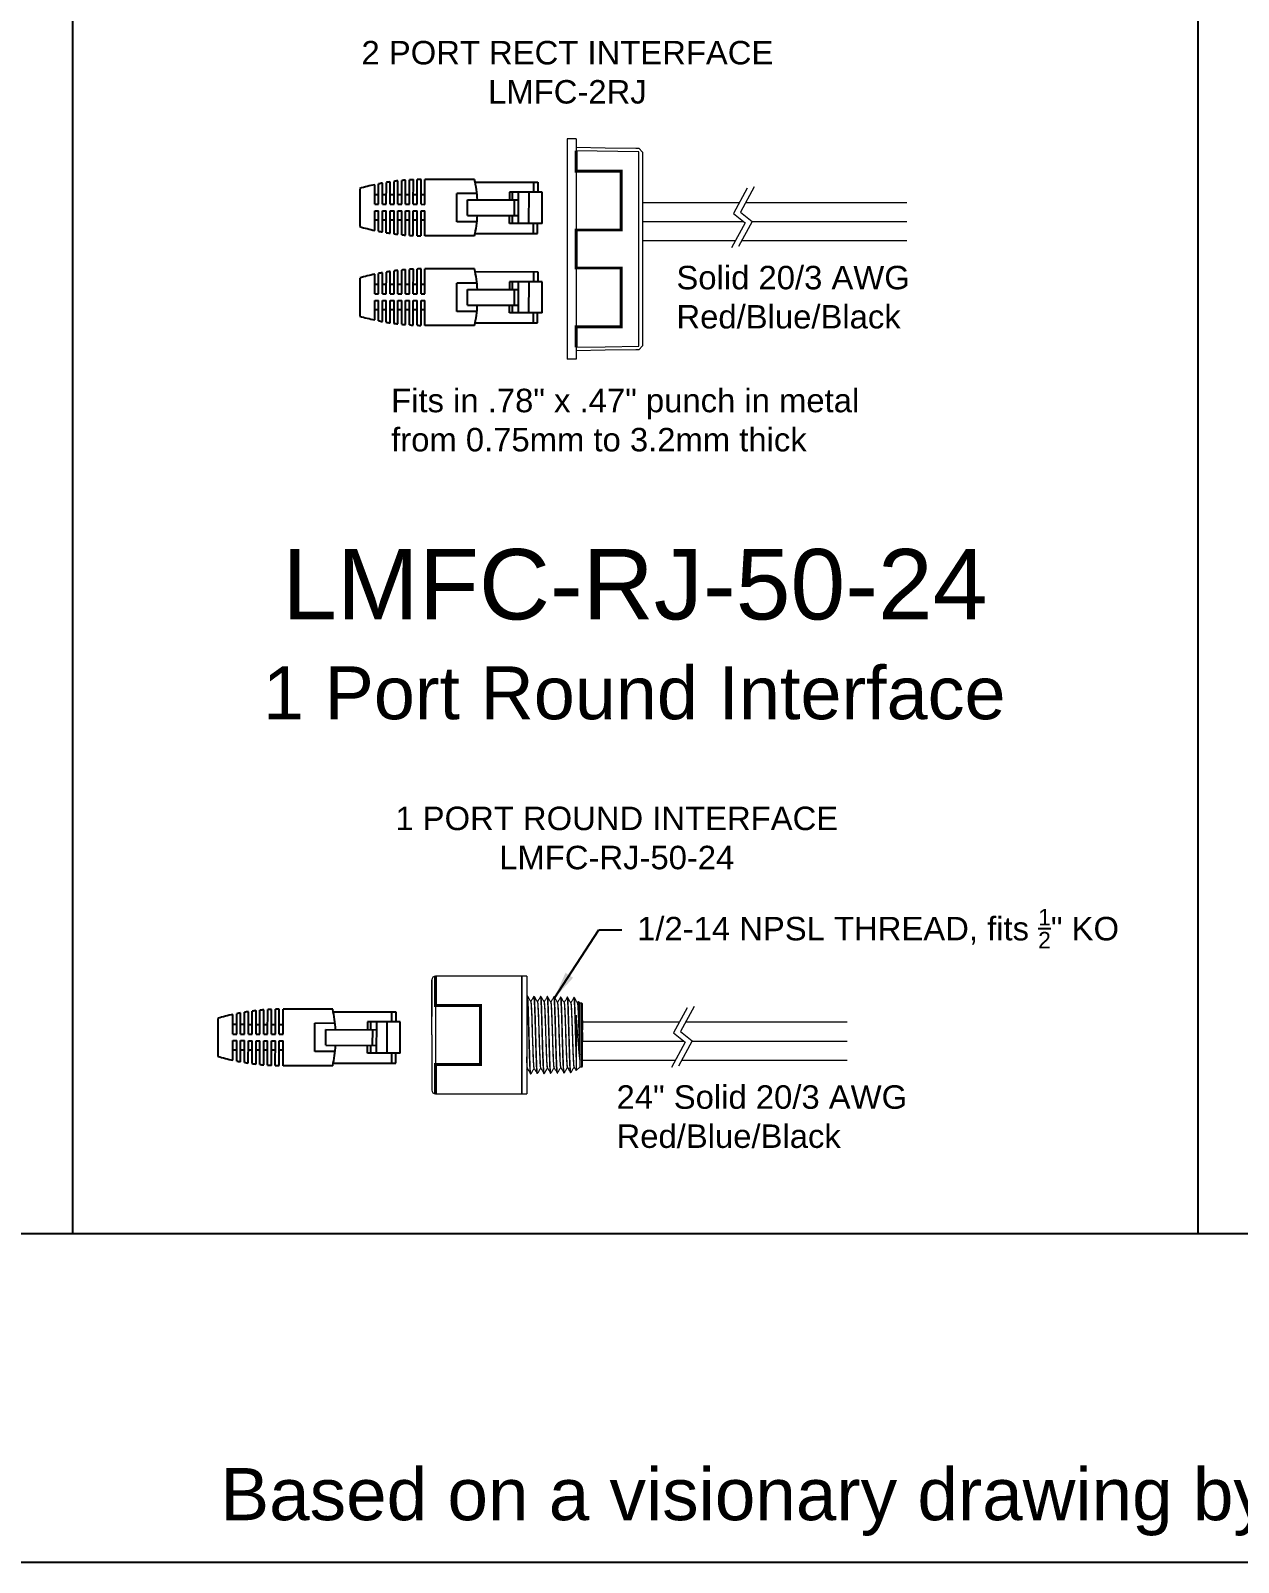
# Model space of a CAD drawing. Header units: inches. Extents: x 59 to 3361, y -1026 to 1732.
# Drawn here: x 2339.4 to 2455.1, y 38 to 184.8 of the extents above; entities that cross this region are included whole.
import ezdxf

# ---------------------------------------------------------------- set-up
doc = ezdxf.new("R2010")
doc.units = ezdxf.units.IN
doc.header["$MEASUREMENT"] = 0
doc.styles.add('ARIAL', font='arial.ttf')
doc.dimstyles.new('SLDDIMSTYLE5', dxfattribs={"dimtxt": 0.18, "dimasz": 2.645833, "dimexe": 0, "dimexo": 0.0625, "dimgap": 0, "dimtad": 0, "dimtih": 1, "dimtoh": 1, "dimdec": 0, "dimrnd": 1e-09, "dimzin": 0, "dimdsep": 46, "dimtxsty": 'Standard', "dimsah": 1, "dimcen": 0.09, "dimadec": 0, "dimazin": 0, "dimtfac": 2.645833, "dimtdec": 0, "dimtofl": 0, "dimtmove": 0, "dimatfit": 3, "dimfxl": 1, "dimfrac": 2, "dimtolj": 1, "dimtzin": 0, "dimarcsym": 0})

# ---------------------------------------------------------------- blocks, each defined once
blk = doc.blocks.new('*U278')
for p, q in [((-11.648, 1.003), (-11.651, -0.988)), ((-11.648, 1.003), (-9.561, 1)), ((-11.365, 1.645), (-11.366, 1.003)), ((-7.37, 1.64), (-11.365, 1.645)), ((-11.089, 1.002), (-11.088, 1.645)), ((-10.795, -0.989), (-10.792, 1.002)), ((-10.123, -0.99), (-10.12, 1.001)), ((-9.76, 1), (-9.761, 0.505)), ((-9.561, 1), (-9.561, 0.505)), ((-7.333, 1.808), (-4.161, 1.803)), ((-4.161, 1.803), (-4.163, 0.208)), ((-3.915, 1.801), (-3.917, 0.207)), ((-3.668, 1.794), (-3.671, 0.207)), ((-3.422, 1.784), (-3.424, 0.207)), ((-3.175, 1.769), (-3.178, 0.206)), ((-2.929, 1.751), (-2.931, 0.206)), ((-2.683, 1.728), (-2.685, 0.206)), ((-2.436, 1.702), (-2.438, 0.205)), ((-2.19, 1.671), (-2.192, 0.205)), ((-1.943, 1.636), (-1.945, 0.205)), ((-1.697, 1.597), (-1.699, 0.204)), ((-1.451, 1.553), (-1.452, 0.204)), ((-1.204, 1.506), (-1.206, 0.204)), ((-0.958, 1.454), (-0.96, 0.203)), ((-0.002, -1.211), (0.002, 1.211)), ((-6.894, 0.501), (-10.121, 0.506)), ((-9.887, 0.505), (-9.888, -0.495)), ((-7.486, 0.905), (-6.196, 0.903)), ((-6.894, 0.501), (-6.895, -0.499)), ((-6.196, 0.903), (-6.199, -0.903)), ((-4.163, 0.808), (-3.916, 0.808)), ((-3.917, 0.207), (-4.163, 0.208)), ((-3.424, 0.207), (-3.671, 0.207)), ((-3.67, 0.808), (-3.423, 0.807)), ((-2.931, 0.206), (-3.178, 0.206)), ((-3.177, 0.807), (-2.93, 0.807)), ((-2.438, 0.205), (-2.685, 0.206)), ((-2.684, 0.806), (-2.437, 0.806)), ((-1.945, 0.205), (-2.192, 0.205)), ((-2.191, 0.806), (-1.945, 0.805)), ((-1.452, 0.204), (-1.699, 0.204)), ((-1.698, 0.805), (-1.452, 0.805)), ((-0.96, 0.203), (-1.206, 0.204)), ((-1.205, 0.804), (-0.959, 0.804)), ((-6.895, -0.499), (-10.123, -0.495)), ((-9.762, -0.495), (-9.763, -0.99)), ((-9.563, -0.991), (-9.563, -0.495)), ((-7.489, -0.901), (-6.199, -0.903)), ((-4.164, -0.213), (-4.166, -1.809)), ((-4.165, -0.814), (-3.918, -0.814)), ((-3.918, -0.214), (-4.164, -0.213)), ((-3.918, -0.214), (-3.92, -1.807)), ((-3.671, -0.214), (-3.673, -1.801)), ((-3.672, -0.815), (-3.426, -0.815)), ((-3.425, -0.214), (-3.671, -0.214)), ((-3.425, -0.214), (-3.427, -1.792)), ((-3.178, -0.215), (-3.18, -1.778)), ((-3.179, -0.815), (-2.933, -0.816)), ((-2.932, -0.215), (-3.178, -0.215)), ((-2.932, -0.215), (-2.934, -1.76)), ((-2.685, -0.216), (-2.687, -1.738)), ((-2.686, -0.816), (-2.44, -0.817)), ((-2.439, -0.216), (-2.685, -0.216)), ((-2.439, -0.216), (-2.441, -1.712)), ((-2.192, -0.216), (-2.194, -1.682)), ((-2.193, -0.817), (-1.947, -0.817)), ((-1.946, -0.217), (-2.192, -0.216)), ((-1.946, -0.217), (-1.948, -1.648)), ((-1.7, -0.217), (-1.701, -1.609)), ((-1.453, -0.217), (-1.7, -0.217)), ((-1.7, -0.818), (-1.454, -0.818)), ((-1.453, -0.217), (-1.455, -1.567)), ((-1.207, -0.218), (-1.208, -1.52)), ((-0.96, -0.218), (-1.207, -0.218)), ((-1.207, -0.818), (-0.961, -0.819)), ((-0.96, -0.218), (-0.962, -1.469)), ((-11.651, -0.988), (-9.563, -0.991)), ((-11.37, -1.631), (-11.369, -0.988)), ((-7.374, -1.636), (-11.37, -1.631)), ((-11.093, -1.631), (-11.092, -0.988)), ((-7.338, -1.804), (-4.166, -1.809))]:
    blk.add_line(p, q)
for centre, radius, start, end in [((0.651, -0.01), 8.189, 167.17806, 176.41718), ((-4.182, -13.268), 15.071, 88.04499, 88.98222), ((-4.182, -13.268), 15.071, 86.16876, 87.10725), ((-4.182, -13.268), 15.071, 84.2885, 85.22926), ((-4.182, -13.268), 15.071, 82.40213, 83.34621), ((-4.182, -13.268), 15.071, 80.50753, 81.456), ((-4.182, -13.268), 15.071, 78.60248, 79.55645), ((-4.182, -13.268), 15.071, 73.88134, 77.64532), ((0.651, -0.01), 8.189, 183.42122, 192.66034), ((-4.145, 13.262), 15.071, 270.85618, 271.79342), ((-4.145, 13.262), 15.071, 272.73115, 273.66964), ((-4.145, 13.262), 15.071, 274.60914, 275.5499), ((-4.145, 13.262), 15.071, 276.49219, 277.43627), ((-4.145, 13.262), 15.071, 278.38241, 279.33088), ((-4.145, 13.262), 15.071, 280.28195, 281.23592), ((-4.145, 13.262), 15.071, 282.19309, 285.95706)]:
    blk.add_arc(centre, radius, start, end)
blk = doc.blocks.new('*U280')
at = {"color": 7, "linetype": 'Continuous', "lineweight": 15}
for p, q in [((-4.11, 20.79), (-4.99, 20.79)), ((-4.99, 20.79), (-4.99, -0.35)), ((-4.11, 20.79), (-4.11, -0.35)), ((-4.11, 19.98), (-1.35, 19.93)), ((1.88, 19.52), (-4.11, 19.63)), ((2.24, 19.51), (1.88, 19.87)), ((1.88, 0.92), (1.88, 19.52)), ((2.24, 19.51), (2.24, 0.93)), ((12.93, 16.17), (11.62, 13.76)), ((2.24, 14.68), (11.52, 14.68)), ((12.26, 16.04), (10.95, 13.63)), ((12.12, 14.68), (27.58, 14.68)), ((10.95, 13.63), (12.07, 12.73)), ((11.62, 13.76), (12.75, 12.86)), ((2.24, 12.85), (11.93, 12.85)), ((12.07, 12.73), (10.77, 10.32)), ((12.75, 12.86), (11.44, 10.45)), ((12.74, 12.85), (27.58, 12.85)), ((2.24, 11.04), (11.16, 11.04)), ((11.76, 11.04), (27.58, 11.04)), ((-4.11, 0.81), (-1.35, 0.86)), ((-1.35, 0.51), (-4.11, 0.46)), ((-1.34, 0.86), (1.88, 0.92)), ((1.6, 0.56), (-1.34, 0.51)), ((1.88, 0.57), (1.6, 0.56)), ((1.88, 0.57), (2.24, 0.93)), ((-4.11, -0.35), (-4.99, -0.35))]:
    blk.add_line(p, q, dxfattribs=at)
at = {"const_width": 0.284}
blk.add_lwpolyline([(-4.11, 19.63), (-4.11, 17.67), (0.2, 17.67), (0.2, 12.04), (-4.11, 12.04), (-4.11, 8.4), (0.2, 8.4), (0.2, 2.77), (-4.11, 2.77), (-4.11, 0.81)], dxfattribs=at)
at = {"color": 7, "linetype": 'Continuous', "lineweight": 15}
blk.add_lwpolyline([(-1.34, 19.93), (1.6, 19.88), (1.88, 19.87)], dxfattribs=at)
at = {"xscale": 1.5, "yscale": 1.5, "zscale": 1.5, "rotation": 180}
for p in [(-24.86, 14.18), (-24.86, 5.6)]:
    blk.add_blockref('*U278', p, dxfattribs=at)
at = {"insert": (-4.96, 30.16), "char_height": 2.25, "width": 48.1082, "attachment_point": 2, "style": 'ARIAL'}
blk.add_mtext('2 PORT RECT INTERFACE\\PLMFC-2RJ', dxfattribs=at)
at = {"linetype": 'Continuous', "insert": (5.49, 5.59), "char_height": 2.25, "width": 27.6733, "attachment_point": 4, "style": 'ARIAL'}
blk.add_mtext('Solid 20/3 AWG\\PRed/Blue/Black', dxfattribs=at)
blk = doc.blocks.new('*U279')
at = {"color": 7, "linetype": 'Continuous', "lineweight": 15}
for p, q in [((-4.46, 10.87), (-4.46, 7.36)), ((4.17, 11.22), (-4.11, 11.22)), ((4.63, 11.22), (4.17, 11.22)), ((4.17, 11.22), (4.17, -0.05)), ((4.17, 5.59), (4.17, 11.22)), ((4.63, 11.22), (4.63, -0.05)), ((4.68, 9.32), (4.63, 9.22)), ((5.99, 9.28), (5.96, 9.28)), ((6.63, 9.26), (6.6, 9.26)), ((5.04, 8.8), (5.01, 8.8)), ((5.67, 8.78), (5.65, 8.78)), ((6.31, 8.76), (6.29, 8.76)), ((6.95, 8.74), (6.93, 8.74)), ((7.59, 8.72), (7.57, 8.72)), ((8.23, 8.7), (8.21, 8.7)), ((8.87, 8.68), (8.85, 8.68)), ((9.51, 8.66), (9.49, 8.66)), ((9.59, 8.79), (9.5, 8.65)), ((9.74, 8.65), (9.59, 8.8)), ((9.91, 8.64), (9.74, 8.65)), ((9.74, 3.69), (9.74, 8.65)), ((20, 8.2), (18.7, 5.79)), ((20.68, 8.33), (19.37, 5.92)), ((9.98, 6.99), (9.98, 6.07)), ((9.98, 6.84), (19.27, 6.84)), ((19.37, 5.92), (20.5, 5.02)), ((19.87, 6.84), (35.33, 6.84)), ((4.17, -0.05), (4.17, 5.59)), ((9.98, 5.83), (9.98, 5.01)), ((9.98, 5.01), (19.67, 5.01)), ((19.82, 4.89), (18.51, 2.48)), ((18.7, 5.79), (19.82, 4.89)), ((20.5, 5.02), (19.19, 2.61)), ((20.49, 5.01), (35.33, 5.01)), ((9.74, 2.52), (9.74, 3.19)), ((9.98, 3.19), (18.9, 3.19)), ((19.51, 3.19), (35.33, 3.19)), ((4.69, 2.36), (4.71, 2.36)), ((5.33, 2.38), (5.35, 2.38)), ((5.97, 2.4), (5.99, 2.4)), ((6.61, 2.42), (6.63, 2.42)), ((7.25, 2.44), (7.27, 2.44)), ((7.89, 2.46), (7.91, 2.46)), ((8.53, 2.48), (8.55, 2.48)), ((9.17, 2.5), (9.19, 2.5)), ((9.38, 2.17), (9.74, 2.52)), ((9.74, 2.52), (9.91, 2.53)), ((-4.11, -0.05), (4.17, -0.05)), ((4.17, -0.05), (4.63, -0.05))]:
    blk.add_line(p, q, dxfattribs=at)
at = {"color": 8, "linetype": 'Continuous', "lineweight": 15}
for p, q in [((-4.11, 11.22), (-4.11, 5.59)), ((9.91, 2.53), (9.91, 8.64)), ((-4.11, 5.59), (-4.11, -0.05))]:
    blk.add_line(p, q, dxfattribs=at)
at = {"const_width": 0.284}
blk.add_lwpolyline([(-4.11, 11.22), (-4.11, 8.4), (0.2, 8.4), (0.2, 2.77), (-4.11, 2.77), (-4.11, -0.05)], dxfattribs=at)
at = {"color": 7, "linetype": 'Continuous', "lineweight": 15, "flags": 128}
for points in [[(7.27, 9.24), (7.26, 9.24), (7.24, 9.24)], [(5.65, 1.88), (5.66, 1.88), (5.67, 1.88)], [(6.28, 1.9), (6.3, 1.9), (6.31, 1.9)], [(8.84, 1.98), (8.85, 1.98), (8.86, 1.98)]]:
    blk.add_lwpolyline(points, dxfattribs=at)
at = {"color": 7, "linetype": 'Continuous', "lineweight": 15}
for centre, radius, start, end in [((-4.11, 10.87), 0.352, 90, 180), ((9.91, 8.57), 0.0705, 0, 88.2101), ((9.91, 2.6), 0.0705, 271.7899, 0), ((-4.11, 0.3), 0.352, 180, 270)]:
    blk.add_arc(centre, radius, start, end, dxfattribs=at)
for points, knots in [([(-4.46, 5.59), (-4.46, 5.75), (-4.46, 6.07), (-4.46, 6.56), (-4.46, 7.05), (-4.46, 7.54), (-4.46, 8.02), (-4.46, 8.49), (-4.46, 8.92), (-4.46, 9.33), (-4.46, 9.69), (-4.46, 9.98), (-4.46, 10.2), (-4.46, 10.36), (-4.46, 10.52), (-4.46, 10.67), (-4.46, 10.79), (-4.46, 10.86), (-4.46, 10.87), (-4.46, 10.87)], [0, 0, 0, 0, 0.058241, 0.116493, 0.178225, 0.23998, 0.304286, 0.368614, 0.434288, 0.499985, 0.565659, 0.631356, 0.674266, 0.717089, 0.76002, 0.821752, 0.883507, 0.941742, 1, 1, 1, 1]), ([(4.71, 9.32), (4.71, 9.32), (4.7, 9.32), (4.69, 9.32), (4.69, 9.32)], [0, 0, 0, 0, 0.500001, 1, 1, 1, 1]), ([(5, 1.87), (5, 1.87), (4.99, 1.87), (4.98, 1.94), (4.97, 2.08), (4.96, 2.31), (4.94, 2.6), (4.93, 2.95), (4.91, 3.36), (4.9, 3.81), (4.88, 4.3), (4.87, 4.82), (4.85, 5.35), (4.84, 5.89), (4.82, 6.42), (4.81, 6.93), (4.79, 7.42), (4.78, 7.87), (4.77, 8.27), (4.75, 8.62), (4.74, 8.9), (4.72, 9.12), (4.71, 9.26), (4.7, 9.32), (4.69, 9.31), (4.69, 9.31)], [0, 0, 0, 0, 0.00628, 0.052724, 0.099173, 0.145629, 0.19209, 0.238556, 0.285029, 0.331507, 0.377991, 0.42448, 0.470976, 0.517476, 0.563983, 0.610495, 0.657013, 0.703537, 0.750066, 0.796602, 0.843142, 0.889689, 0.936241, 0.982799, 1, 1, 1, 1]), ([(5.03, 1.87), (5.03, 1.87), (5.02, 1.86), (5.01, 1.94), (4.99, 2.08), (4.98, 2.31), (4.96, 2.6), (4.95, 2.95), (4.94, 3.36), (4.92, 3.81), (4.91, 4.3), (4.89, 4.82), (4.88, 5.35), (4.86, 5.89), (4.85, 6.42), (4.83, 6.93), (4.82, 7.42), (4.8, 7.87), (4.79, 8.27), (4.77, 8.62), (4.76, 8.9), (4.75, 9.12), (4.73, 9.25), (4.72, 9.32), (4.72, 9.31), (4.72, 9.31)], [0, 0, 0, 0, 0.022568, 0.068955, 0.115347, 0.161745, 0.208149, 0.254558, 0.300974, 0.347394, 0.393821, 0.440253, 0.486691, 0.533135, 0.579584, 0.626039, 0.6725, 0.718966, 0.765438, 0.811916, 0.858399, 0.904889, 0.951383, 0.997884, 1, 1, 1, 1]), ([(5.02, 8.79), (4.97, 8.88), (4.87, 9.05), (4.77, 9.23), (4.72, 9.31)], [0, 0, 0, 0, 0.499967, 1, 1, 1, 1]), ([(5.32, 9.3), (5.27, 9.21), (5.18, 9.04), (5.08, 8.88), (5.03, 8.8)], [0, 0, 0, 0, 0.508339, 1, 1, 1, 1]), ([(5.35, 9.3), (5.35, 9.3), (5.34, 9.3), (5.33, 9.3), (5.33, 9.3)], [0, 0, 0, 0, 0.500001, 1, 1, 1, 1]), ([(5.64, 1.9), (5.64, 1.9), (5.63, 1.9), (5.62, 2.01), (5.6, 2.19), (5.59, 2.46), (5.57, 2.8), (5.56, 3.2), (5.54, 3.66), (5.53, 4.15), (5.51, 4.67), (5.5, 5.19), (5.48, 5.73), (5.47, 6.26), (5.45, 6.78), (5.44, 7.27), (5.42, 7.73), (5.41, 8.14), (5.39, 8.51), (5.38, 8.81), (5.36, 9.04), (5.35, 9.2), (5.34, 9.29), (5.33, 9.29), (5.33, 9.29)], [0, 0, 0, 0, 0.023529, 0.072279, 0.121035, 0.169796, 0.218565, 0.26734, 0.316121, 0.364908, 0.411382, 0.457862, 0.504347, 0.550839, 0.597336, 0.643838, 0.690347, 0.736861, 0.783381, 0.829906, 0.876438, 0.922975, 0.969517, 1, 1, 1, 1]), ([(5.66, 8.77), (5.64, 8.8), (5.61, 8.85), (5.56, 8.93), (5.52, 9), (5.48, 9.07), (5.42, 9.18), (5.38, 9.25), (5.35, 9.29)], [0, 0, 0, 0, 0.262631, 0.370578, 0.471698, 0.576052, 0.693933, 1, 1, 1, 1]), ([(5.67, 1.89), (5.67, 1.89), (5.66, 1.9), (5.64, 2.01), (5.63, 2.19), (5.61, 2.46), (5.6, 2.8), (5.58, 3.2), (5.57, 3.66), (5.55, 4.15), (5.54, 4.67), (5.52, 5.19), (5.51, 5.73), (5.49, 6.26), (5.48, 6.78), (5.46, 7.27), (5.45, 7.73), (5.43, 8.14), (5.42, 8.51), (5.4, 8.81), (5.39, 9.04), (5.37, 9.2), (5.36, 9.28), (5.36, 9.29), (5.36, 9.29)], [0, 0, 0, 0, 0.039189, 0.087957, 0.136732, 0.185513, 0.2343, 0.283093, 0.331894, 0.3807, 0.427192, 0.473689, 0.520193, 0.566702, 0.613217, 0.659738, 0.706264, 0.752797, 0.799334, 0.845878, 0.892427, 0.938982, 0.985543, 1, 1, 1, 1]), ([(5.96, 9.28), (5.91, 9.19), (5.81, 9.02), (5.72, 8.86), (5.67, 8.77)], [0, 0, 0, 0, 0.503623, 1, 1, 1, 1]), ([(6.28, 1.91), (6.28, 1.91), (6.27, 1.91), (6.26, 1.98), (6.25, 2.13), (6.23, 2.37), (6.22, 2.68), (6.2, 3.06), (6.19, 3.5), (6.17, 3.98), (6.15, 4.5), (6.14, 5.04), (6.12, 5.6), (6.11, 6.16), (6.09, 6.7), (6.08, 7.22), (6.06, 7.7), (6.05, 8.13), (6.03, 8.51), (6.02, 8.82), (6, 9.06), (5.99, 9.21), (5.97, 9.28), (5.97, 9.27), (5.96, 9.27)], [0, 0, 0, 0, 0.006065, 0.054759, 0.103459, 0.152167, 0.200879, 0.249599, 0.298325, 0.347057, 0.395796, 0.444541, 0.493292, 0.54205, 0.590814, 0.639584, 0.688361, 0.737143, 0.785933, 0.834728, 0.88353, 0.932338, 0.981153, 1, 1, 1, 1]), ([(6.3, 8.75), (6.25, 8.84), (6.15, 9.01), (6.04, 9.19), (5.99, 9.27)], [0, 0, 0, 0, 0.499964, 1, 1, 1, 1]), ([(6.31, 1.91), (6.31, 1.91), (6.3, 1.9), (6.29, 1.98), (6.27, 2.13), (6.26, 2.37), (6.24, 2.68), (6.23, 3.06), (6.21, 3.5), (6.19, 3.98), (6.18, 4.5), (6.16, 5.04), (6.15, 5.6), (6.13, 6.16), (6.12, 6.7), (6.1, 7.22), (6.09, 7.7), (6.07, 8.13), (6.06, 8.51), (6.04, 8.82), (6.03, 9.06), (6.01, 9.21), (6, 9.28), (5.99, 9.27), (5.99, 9.27)], [0, 0, 0, 0, 0.021121, 0.069824, 0.118533, 0.167248, 0.21597, 0.264698, 0.313433, 0.362174, 0.410921, 0.459674, 0.508434, 0.5572, 0.605973, 0.654752, 0.703537, 0.752328, 0.801127, 0.849931, 0.898742, 0.947559, 0.996381, 1, 1, 1, 1]), ([(6.6, 9.26), (6.55, 9.17), (6.45, 9.01), (6.36, 8.84), (6.31, 8.76)], [0, 0, 0, 0, 0.507771, 1, 1, 1, 1]), ([(6.92, 1.93), (6.92, 1.94), (6.91, 1.94), (6.9, 2.03), (6.88, 2.19), (6.87, 2.42), (6.85, 2.72), (6.84, 3.08), (6.83, 3.48), (6.81, 3.93), (6.8, 4.41), (6.78, 4.91), (6.77, 5.43), (6.75, 5.96), (6.74, 6.49), (6.72, 7.02), (6.71, 7.51), (6.69, 7.97), (6.68, 8.36), (6.66, 8.7), (6.65, 8.96), (6.63, 9.14), (6.62, 9.25), (6.61, 9.25), (6.6, 9.25)], [0, 0, 0, 0, 0.020844, 0.066537, 0.112235, 0.157939, 0.203649, 0.249364, 0.295085, 0.340811, 0.386543, 0.43228, 0.478023, 0.523772, 0.572571, 0.621377, 0.670189, 0.719007, 0.767832, 0.816663, 0.865501, 0.914344, 0.963195, 1, 1, 1, 1]), ([(6.94, 8.73), (6.89, 8.82), (6.78, 8.99), (6.68, 9.17), (6.63, 9.26)], [0, 0, 0, 0, 0.499963, 1, 1, 1, 1]), ([(6.95, 1.93), (6.94, 1.93), (6.94, 1.93), (6.92, 2.03), (6.91, 2.19), (6.89, 2.43), (6.88, 2.72), (6.86, 3.08), (6.85, 3.48), (6.84, 3.93), (6.82, 4.41), (6.81, 4.91), (6.79, 5.43), (6.78, 5.96), (6.76, 6.49), (6.75, 7.02), (6.73, 7.51), (6.72, 7.96), (6.7, 8.36), (6.69, 8.69), (6.67, 8.96), (6.66, 9.14), (6.64, 9.24), (6.64, 9.24), (6.63, 9.24)], [0, 0, 0, 0, 0.036149, 0.081804, 0.127465, 0.173132, 0.218804, 0.264482, 0.310166, 0.355855, 0.40155, 0.44725, 0.492956, 0.538668, 0.587427, 0.636193, 0.684965, 0.733744, 0.782529, 0.831321, 0.880119, 0.928922, 0.977733, 1, 1, 1, 1]), ([(7.24, 9.24), (7.19, 9.15), (7.09, 8.98), (6.99, 8.81), (6.94, 8.73)], [0, 0, 0, 0, 0.500041, 1, 1, 1, 1]), ([(7.56, 1.95), (7.55, 1.96), (7.54, 1.98), (7.53, 2.1), (7.52, 2.29), (7.5, 2.55), (7.49, 2.87), (7.47, 3.24), (7.46, 3.66), (7.44, 4.12), (7.43, 4.61), (7.42, 5.12), (7.4, 5.63), (7.39, 6.15), (7.37, 6.66), (7.36, 7.14), (7.34, 7.59), (7.33, 8), (7.31, 8.37), (7.3, 8.68), (7.29, 8.92), (7.27, 9.11), (7.26, 9.21), (7.25, 9.25), (7.24, 9.24), (7.24, 9.24)], [0, 0, 0, 0, 0.03862, 0.084329, 0.130044, 0.175765, 0.221491, 0.267223, 0.31296, 0.358704, 0.404452, 0.450207, 0.495967, 0.541733, 0.587504, 0.633281, 0.679064, 0.724852, 0.770646, 0.816446, 0.86225, 0.908062, 0.953878, 0.9997, 1, 1, 1, 1]), ([(7.58, 8.71), (7.53, 8.8), (7.42, 8.97), (7.32, 9.15), (7.27, 9.23)], [0, 0, 0, 0, 0.4999639, 1, 1, 1, 1]), ([(7.59, 1.95), (7.59, 1.95), (7.58, 1.93), (7.57, 1.99), (7.56, 2.1), (7.54, 2.3), (7.53, 2.55), (7.51, 2.87), (7.5, 3.25), (7.48, 3.66), (7.47, 4.12), (7.45, 4.61), (7.44, 5.12), (7.43, 5.63), (7.41, 6.15), (7.4, 6.66), (7.38, 7.14), (7.37, 7.59), (7.35, 8), (7.34, 8.37), (7.32, 8.68), (7.31, 8.92), (7.3, 9.1), (7.28, 9.21), (7.28, 9.22), (7.27, 9.23)], [0, 0, 0, 0, 0.009054, 0.054748, 0.100446, 0.146151, 0.19186, 0.237576, 0.283297, 0.329024, 0.374756, 0.420495, 0.466238, 0.511988, 0.557743, 0.603503, 0.64927, 0.695042, 0.74082, 0.786602, 0.832392, 0.878186, 0.923986, 0.969792, 1, 1, 1, 1]), ([(7.88, 9.22), (7.83, 9.13), (7.73, 8.96), (7.63, 8.79), (7.58, 8.71)], [0, 0, 0, 0, 0.500059, 1, 1, 1, 1]), ([(7.91, 9.22), (7.9, 9.22), (7.89, 9.22), (7.89, 9.22), (7.88, 9.22)], [0, 0, 0, 0, 0.499994, 1, 1, 1, 1]), ([(8.2, 1.97), (8.2, 1.97), (8.19, 1.97), (8.18, 2.04), (8.16, 2.19), (8.15, 2.41), (8.14, 2.69), (8.12, 3.03), (8.11, 3.42), (8.09, 3.85), (8.08, 4.32), (8.06, 4.82), (8.05, 5.33), (8.03, 5.84), (8.02, 6.35), (8.01, 6.85), (7.99, 7.32), (7.98, 7.75), (7.96, 8.14), (7.95, 8.48), (7.93, 8.77), (7.92, 8.99), (7.9, 9.14), (7.89, 9.21), (7.88, 9.21), (7.88, 9.21)], [0, 0, 0, 0, 0.010465, 0.056208, 0.101956, 0.14771, 0.19347, 0.239236, 0.285007, 0.330784, 0.376566, 0.422354, 0.468148, 0.513947, 0.559753, 0.605564, 0.65138, 0.697202, 0.74303, 0.788864, 0.834703, 0.880548, 0.926398, 0.972254, 1, 1, 1, 1]), ([(8.22, 8.69), (8.16, 8.78), (8.06, 8.95), (7.96, 9.13), (7.91, 9.21)], [0, 0, 0, 0, 0.499958, 1, 1, 1, 1]), ([(8.23, 1.97), (8.22, 1.97), (8.22, 1.97), (8.2, 2.04), (8.19, 2.19), (8.17, 2.41), (8.16, 2.69), (8.15, 3.03), (8.13, 3.42), (8.12, 3.85), (8.1, 4.32), (8.09, 4.82), (8.07, 5.33), (8.06, 5.84), (8.04, 6.35), (8.03, 6.85), (8.02, 7.31), (8, 7.75), (7.99, 8.14), (7.97, 8.48), (7.96, 8.77), (7.94, 8.99), (7.93, 9.13), (7.92, 9.21), (7.91, 9.21), (7.91, 9.21)], [0, 0, 0, 0, 0.027072, 0.072766, 0.118466, 0.164173, 0.209884, 0.255601, 0.301324, 0.347053, 0.392787, 0.438527, 0.484272, 0.530024, 0.575781, 0.621543, 0.667312, 0.713085, 0.758865, 0.80465, 0.850441, 0.896237, 0.94204, 0.987848, 1, 1, 1, 1]), ([(8.52, 9.2), (8.47, 9.11), (8.37, 8.94), (8.27, 8.77), (8.22, 8.69)], [0, 0, 0, 0, 0.500038, 1, 1, 1, 1]), ([(8.55, 9.2), (8.54, 9.2), (8.53, 9.2), (8.53, 9.2), (8.52, 9.2)], [0, 0, 0, 0, 0.5, 1, 1, 1, 1]), ([(8.84, 1.99), (8.83, 2), (8.82, 2.01), (8.81, 2.11), (8.8, 2.29), (8.78, 2.53), (8.77, 2.83), (8.75, 3.19), (8.74, 3.6), (8.73, 4.05), (8.71, 4.52), (8.7, 5.02), (8.68, 5.53), (8.67, 6.04), (8.65, 6.55), (8.64, 7.03), (8.62, 7.48), (8.61, 7.9), (8.6, 8.27), (8.58, 8.59), (8.57, 8.84), (8.55, 9.04), (8.54, 9.16), (8.53, 9.21), (8.52, 9.2), (8.52, 9.19)], [0, 0, 0, 0, 0.02938, 0.075105, 0.120835, 0.166572, 0.212314, 0.258062, 0.303815, 0.349574, 0.395339, 0.44111, 0.486886, 0.532668, 0.578455, 0.624249, 0.670048, 0.715853, 0.761663, 0.807479, 0.853301, 0.899129, 0.944962, 0.990801, 1, 1, 1, 1]), ([(8.85, 8.67), (8.8, 8.76), (8.7, 8.93), (8.6, 9.11), (8.55, 9.2)], [0, 0, 0, 0, 0.49996, 1, 1, 1, 1]), ([(8.86, 1.98), (8.86, 1.99), (8.85, 2), (8.84, 2.11), (8.82, 2.29), (8.81, 2.53), (8.79, 2.84), (8.78, 3.19), (8.76, 3.6), (8.75, 4.05), (8.74, 4.52), (8.72, 5.02), (8.71, 5.53), (8.69, 6.04), (8.68, 6.55), (8.66, 7.03), (8.65, 7.48), (8.63, 7.9), (8.62, 8.27), (8.61, 8.59), (8.59, 8.84), (8.58, 9.03), (8.56, 9.16), (8.55, 9.18), (8.55, 9.19)], [0, 0, 0, 0, 0.045572, 0.091234, 0.136902, 0.182576, 0.228255, 0.27394, 0.31963, 0.365327, 0.411029, 0.456737, 0.50245, 0.548169, 0.593894, 0.639625, 0.685361, 0.731103, 0.776851, 0.822604, 0.868363, 0.914128, 0.959898, 1, 1, 1, 1]), ([(9.16, 9.18), (9.11, 9.09), (9.01, 8.92), (8.91, 8.75), (8.86, 8.67)], [0, 0, 0, 0, 0.500039, 1, 1, 1, 1]), ([(9.18, 9.18), (9.18, 9.18), (9.17, 9.18), (9.16, 9.18), (9.16, 9.18)], [0, 0, 0, 0, 0.5, 1, 1, 1, 1]), ([(9.38, 3.47), (9.38, 3.6), (9.37, 3.85), (9.36, 4.28), (9.34, 4.74), (9.33, 5.23), (9.32, 5.74), (9.3, 6.24), (9.29, 6.74), (9.27, 7.21), (9.26, 7.64), (9.24, 8.04), (9.23, 8.39), (9.21, 8.68), (9.2, 8.91), (9.19, 9.07), (9.17, 9.17), (9.16, 9.17), (9.16, 9.17)], [0, 0, 0, 0, 0.059129, 0.118266, 0.177409, 0.241595, 0.305789, 0.369992, 0.434201, 0.49842, 0.562646, 0.62688, 0.691123, 0.755373, 0.819632, 0.883898, 0.948172, 1, 1, 1, 1]), ([(9.49, 8.65), (9.44, 8.74), (9.34, 8.91), (9.24, 9.09), (9.19, 9.18)], [0, 0, 0, 0, 0.499968, 1, 1, 1, 1]), ([(9.38, 4.21), (9.38, 4.38), (9.37, 4.71), (9.35, 5.23), (9.34, 5.74), (9.33, 6.24), (9.31, 6.74), (9.3, 7.21), (9.28, 7.64), (9.27, 8.04), (9.25, 8.39), (9.24, 8.68), (9.22, 8.91), (9.21, 9.07), (9.2, 9.16), (9.19, 9.16), (9.19, 9.17)], [0, 0, 0, 0, 0.079026, 0.152832, 0.226647, 0.300472, 0.374305, 0.448148, 0.522, 0.595861, 0.669732, 0.743612, 0.817501, 0.891399, 0.965307, 1, 1, 1, 1]), ([(5.02, 8.79), (5.02, 8.78), (5.03, 8.77), (5.04, 8.69), (5.05, 8.57), (5.06, 8.41), (5.07, 8.26), (5.08, 8.08), (5.09, 7.84), (5.11, 7.54), (5.12, 7.15), (5.13, 6.77), (5.15, 6.42), (5.15, 6.15), (5.16, 5.87), (5.17, 5.68), (5.17, 5.59)], [0, 0, 0, 0, 0.059649, 0.126735, 0.236344, 0.29279, 0.349236, 0.415603, 0.482653, 0.570771, 0.660514, 0.770036, 0.826436, 0.882837, 0.941187, 1, 1, 1, 1]), ([(5.35, 2.39), (5.35, 2.4), (5.34, 2.41), (5.33, 2.48), (5.32, 2.59), (5.31, 2.74), (5.29, 2.92), (5.28, 3.14), (5.27, 3.39), (5.26, 3.67), (5.25, 3.97), (5.24, 4.29), (5.23, 4.63), (5.21, 4.98), (5.21, 5.27), (5.19, 5.65), (5.18, 6.03), (5.17, 6.39), (5.16, 6.73), (5.15, 7.06), (5.14, 7.37), (5.12, 7.66), (5.11, 7.93), (5.1, 8.15), (5.09, 8.36), (5.08, 8.53), (5.07, 8.65), (5.05, 8.74), (5.04, 8.79), (5.04, 8.79), (5.04, 8.79)], [0, 0, 0, 0, 0.019637, 0.073433, 0.101137, 0.12884, 0.182655, 0.210368, 0.23808, 0.291912, 0.319634, 0.347355, 0.401205, 0.428936, 0.456666, 0.490603, 0.54449, 0.572241, 0.599991, 0.653878, 0.681628, 0.709377, 0.763287, 0.791049, 0.81881, 0.872738, 0.900509, 0.92828, 0.982226, 1, 1, 1, 1]), ([(5.66, 8.77), (5.66, 8.77), (5.66, 8.77), (5.67, 8.74), (5.68, 8.69), (5.69, 8.6), (5.7, 8.46), (5.71, 8.27), (5.72, 7.99), (5.74, 7.69), (5.75, 7.41), (5.76, 7.1), (5.77, 6.78), (5.78, 6.44), (5.79, 6.16), (5.8, 5.88), (5.81, 5.57), (5.82, 5.23), (5.83, 4.86), (5.85, 4.47), (5.86, 4.05), (5.88, 3.7), (5.89, 3.43), (5.9, 3.18), (5.91, 2.96), (5.92, 2.77), (5.93, 2.62), (5.94, 2.5), (5.96, 2.44), (5.96, 2.4), (5.97, 2.41), (5.97, 2.41)], [0, 0, 0, 0, 0.0073272, 0.0350265, 0.0627261, 0.0952935, 0.1281962, 0.1714386, 0.2154774, 0.2692221, 0.2968995, 0.3245763, 0.3783216, 0.4059993, 0.4336771, 0.4632468, 0.4930674, 0.5285237, 0.5644157, 0.6075994, 0.6515793, 0.705252, 0.7328921, 0.7605317, 0.8142048, 0.8418454, 0.8694858, 0.9231377, 0.9507668, 0.9783965, 1, 1, 1, 1]), ([(5.99, 2.41), (5.99, 2.41), (5.98, 2.43), (5.97, 2.5), (5.96, 2.61), (5.94, 2.76), (5.93, 2.94), (5.92, 3.16), (5.91, 3.4), (5.9, 3.68), (5.89, 3.98), (5.88, 4.3), (5.86, 4.63), (5.85, 4.98), (5.84, 5.27), (5.83, 5.65), (5.82, 6.03), (5.81, 6.38), (5.8, 6.72), (5.79, 7.05), (5.77, 7.36), (5.76, 7.65), (5.75, 7.91), (5.74, 8.14), (5.73, 8.34), (5.72, 8.51), (5.71, 8.63), (5.69, 8.72), (5.68, 8.77), (5.68, 8.77), (5.67, 8.77)], [0, 0, 0, 0, 0.020218, 0.073981, 0.101667, 0.129353, 0.183135, 0.210831, 0.238527, 0.292328, 0.320033, 0.347739, 0.401557, 0.429272, 0.456986, 0.490903, 0.544759, 0.572492, 0.600226, 0.654082, 0.681815, 0.709548, 0.763426, 0.791171, 0.818916, 0.872812, 0.900566, 0.928321, 0.982236, 1, 1, 1, 1]), ([(6.3, 8.74), (6.3, 8.74), (6.31, 8.73), (6.32, 8.65), (6.33, 8.54), (6.34, 8.37), (6.36, 8.12), (6.37, 7.79), (6.39, 7.43), (6.4, 7.09), (6.41, 6.74), (6.43, 6.29), (6.44, 5.88), (6.45, 5.47), (6.47, 5.05), (6.48, 4.63), (6.5, 4.22), (6.51, 3.83), (6.53, 3.41), (6.54, 3.05), (6.56, 2.78), (6.58, 2.58), (6.59, 2.46), (6.6, 2.41), (6.61, 2.42), (6.61, 2.42)], [0, 0, 0, 0, 0.036212, 0.068883, 0.101891, 0.145271, 0.189451, 0.243367, 0.298848, 0.331492, 0.364473, 0.418361, 0.473811, 0.491688, 0.545556, 0.600986, 0.626797, 0.680641, 0.736047, 0.789891, 0.845298, 0.888885, 0.942685, 0.998046, 1, 1, 1, 1]), ([(6.63, 2.44), (6.63, 2.44), (6.62, 2.44), (6.6, 2.54), (6.59, 2.73), (6.57, 3), (6.55, 3.35), (6.54, 3.76), (6.52, 4.22), (6.5, 4.72), (6.49, 5.18), (6.47, 5.65), (6.46, 6.12), (6.44, 6.63), (6.42, 7.13), (6.4, 7.57), (6.39, 7.96), (6.37, 8.28), (6.35, 8.53), (6.34, 8.69), (6.32, 8.76), (6.32, 8.75), (6.31, 8.75)], [0, 0, 0, 0, 0.019639, 0.073459, 0.128838, 0.182675, 0.238072, 0.291928, 0.347344, 0.401219, 0.456655, 0.490608, 0.544521, 0.599998, 0.653911, 0.709386, 0.763321, 0.818819, 0.872771, 0.928287, 0.982257, 1, 1, 1, 1]), ([(6.93, 8.72), (6.94, 8.72), (6.94, 8.72), (6.96, 8.62), (6.98, 8.43), (6.99, 8.16), (7.01, 7.81), (7.03, 7.4), (7.04, 6.94), (7.06, 6.44), (7.08, 5.98), (7.09, 5.52), (7.11, 5.06), (7.12, 4.54), (7.14, 4.05), (7.16, 3.61), (7.17, 3.23), (7.19, 2.91), (7.21, 2.66), (7.23, 2.51), (7.24, 2.44), (7.25, 2.45), (7.25, 2.45)], [0, 0, 0, 0, 0.02092, 0.074869, 0.130386, 0.184317, 0.239814, 0.293727, 0.349205, 0.403102, 0.458562, 0.491839, 0.545697, 0.601117, 0.654974, 0.710396, 0.764231, 0.819629, 0.873444, 0.928822, 0.98262, 1, 1, 1, 1]), ([(7.27, 2.46), (7.26, 2.46), (7.26, 2.46), (7.24, 2.56), (7.23, 2.74), (7.21, 3.02), (7.19, 3.36), (7.17, 3.77), (7.16, 4.23), (7.14, 4.73), (7.13, 5.19), (7.11, 5.65), (7.1, 6.11), (7.08, 6.63), (7.06, 7.12), (7.04, 7.56), (7.03, 7.95), (7.01, 8.27), (6.99, 8.51), (6.98, 8.67), (6.96, 8.74), (6.95, 8.73), (6.95, 8.73)], [0, 0, 0, 0, 0.0191023, 0.072952, 0.1283621, 0.1822296, 0.2376584, 0.2915432, 0.3469895, 0.4008935, 0.4563597, 0.4903235, 0.5442668, 0.5997742, 0.6537174, 0.7092234, 0.7631887, 0.8187178, 0.8727013, 0.9282494, 0.9822507, 1, 1, 1, 1]), ([(7.57, 8.7), (7.58, 8.7), (7.58, 8.7), (7.6, 8.6), (7.61, 8.41), (7.63, 8.14), (7.65, 7.8), (7.67, 7.39), (7.68, 6.93), (7.7, 6.43), (7.72, 5.98), (7.73, 5.52), (7.75, 5.06), (7.76, 4.55), (7.78, 4.06), (7.8, 3.63), (7.81, 3.24), (7.83, 2.93), (7.85, 2.68), (7.87, 2.53), (7.88, 2.46), (7.89, 2.47), (7.89, 2.47)], [0, 0, 0, 0, 0.019785, 0.073799, 0.12938, 0.183376, 0.238939, 0.292917, 0.348462, 0.402421, 0.457946, 0.491247, 0.545166, 0.600649, 0.654569, 0.710053, 0.763951, 0.819413, 0.873292, 0.928735, 0.982596, 1, 1, 1, 1]), ([(7.9, 2.48), (7.9, 2.48), (7.9, 2.48), (7.88, 2.58), (7.87, 2.76), (7.85, 3.03), (7.83, 3.38), (7.81, 3.78), (7.8, 4.24), (7.78, 4.74), (7.76, 5.19), (7.75, 5.65), (7.73, 6.11), (7.72, 6.62), (7.7, 7.11), (7.68, 7.55), (7.67, 7.93), (7.65, 8.25), (7.63, 8.49), (7.61, 8.65), (7.6, 8.72), (7.59, 8.71), (7.59, 8.71)], [0, 0, 0, 0, 0.018317, 0.072209, 0.127663, 0.181574, 0.237048, 0.290978, 0.346471, 0.400418, 0.455928, 0.489908, 0.543894, 0.599445, 0.65343, 0.70898, 0.762989, 0.818562, 0.87259, 0.928184, 0.98223, 1, 1, 1, 1]), ([(8.21, 8.68), (8.22, 8.68), (8.22, 8.68), (8.24, 8.58), (8.25, 8.4), (8.27, 8.12), (8.29, 7.78), (8.31, 7.37), (8.32, 6.92), (8.34, 6.43), (8.35, 5.98), (8.37, 5.52), (8.38, 5.06), (8.4, 4.56), (8.42, 4.07), (8.44, 3.64), (8.45, 3.26), (8.47, 2.94), (8.49, 2.7), (8.5, 2.55), (8.52, 2.48), (8.53, 2.49), (8.53, 2.49)], [0, 0, 0, 0, 0.019891, 0.073901, 0.129478, 0.183471, 0.23903, 0.293002, 0.348541, 0.402495, 0.458014, 0.4913, 0.545215, 0.600693, 0.654607, 0.710086, 0.763978, 0.819435, 0.87331, 0.928748, 0.982605, 1, 1, 1, 1]), ([(8.54, 2.5), (8.54, 2.5), (8.53, 2.5), (8.52, 2.6), (8.5, 2.78), (8.49, 3.05), (8.47, 3.39), (8.45, 3.79), (8.44, 4.25), (8.42, 4.74), (8.4, 5.19), (8.39, 5.65), (8.37, 6.11), (8.36, 6.61), (8.34, 7.1), (8.32, 7.53), (8.3, 7.92), (8.29, 8.23), (8.27, 8.48), (8.25, 8.63), (8.24, 8.7), (8.23, 8.69), (8.23, 8.69)], [0, 0, 0, 0, 0.019001, 0.072854, 0.128268, 0.182142, 0.237576, 0.291467, 0.346921, 0.400832, 0.456305, 0.490263, 0.544212, 0.599725, 0.653673, 0.709185, 0.763156, 0.818692, 0.872682, 0.928236, 0.982245, 1, 1, 1, 1]), ([(8.85, 8.66), (8.85, 8.66), (8.86, 8.66), (8.88, 8.56), (8.89, 8.38), (8.91, 8.11), (8.93, 7.77), (8.94, 7.36), (8.96, 6.91), (8.98, 6.42), (8.99, 5.97), (9.01, 5.52), (9.02, 5.07), (9.04, 4.56), (9.06, 4.08), (9.07, 3.65), (9.09, 3.27), (9.11, 2.96), (9.13, 2.72), (9.14, 2.57), (9.16, 2.5), (9.16, 2.51), (9.17, 2.51)], [0, 0, 0, 0, 0.020447, 0.074428, 0.129976, 0.183937, 0.239465, 0.293407, 0.348914, 0.402839, 0.458328, 0.491592, 0.545478, 0.600926, 0.654812, 0.710262, 0.764125, 0.819551, 0.873395, 0.928801, 0.982626, 1, 1, 1, 1]), ([(9.18, 2.52), (9.18, 2.52), (9.17, 2.52), (9.16, 2.62), (9.14, 2.8), (9.13, 3.07), (9.11, 3.4), (9.09, 3.81), (9.07, 4.25), (9.06, 4.75), (9.04, 5.19), (9.03, 5.65), (9.01, 6.1), (9, 6.61), (8.98, 7.09), (8.96, 7.52), (8.94, 7.9), (8.93, 8.22), (8.91, 8.46), (8.89, 8.61), (8.88, 8.68), (8.87, 8.67), (8.87, 8.67)], [0, 0, 0, 0, 0.019671, 0.073489, 0.128866, 0.182702, 0.238097, 0.291952, 0.347367, 0.401241, 0.456676, 0.490609, 0.544523, 0.600001, 0.653915, 0.709391, 0.763327, 0.818826, 0.87278, 0.928298, 0.98227, 1, 1, 1, 1]), ([(9.38, 7.5), (9.38, 7.42), (9.38, 7.27), (9.38, 7.02), (9.38, 6.76), (9.38, 6.48), (9.38, 6.21), (9.38, 5.92), (9.38, 5.64), (9.38, 5.25), (9.38, 4.87), (9.38, 4.49), (9.38, 4.31), (9.38, 4.21)], [0, 0, 0, 0, 0.082197, 0.164394, 0.248959, 0.333524, 0.41571, 0.497897, 0.582369, 0.66684, 0.831144, 0.915572, 1, 1, 1, 1]), ([(9.74, 3.19), (9.72, 3.3), (9.7, 3.51), (9.66, 3.91), (9.62, 4.35), (9.58, 4.84), (9.54, 5.36), (9.5, 5.9), (9.46, 6.44), (9.43, 6.89), (9.4, 7.24), (9.39, 7.41), (9.38, 7.5)], [0, 0, 0, 0, 0.107582, 0.215176, 0.322668, 0.430174, 0.540899, 0.651637, 0.764961, 0.878294, 0.939147, 1, 1, 1, 1]), ([(9.49, 8.64), (9.49, 8.64), (9.5, 8.64), (9.51, 8.54), (9.53, 8.36), (9.55, 8.09), (9.57, 7.75), (9.58, 7.35), (9.6, 6.9), (9.62, 6.41), (9.63, 5.97), (9.65, 5.52), (9.66, 5.07), (9.68, 4.57), (9.7, 4.09), (9.71, 3.71), (9.73, 3.41), (9.73, 3.27), (9.74, 3.19)], [0, 0, 0, 0, 0.026248, 0.095308, 0.166372, 0.235409, 0.306448, 0.375461, 0.446478, 0.515467, 0.586459, 0.629008, 0.697946, 0.768884, 0.837823, 0.908763, 0.954105, 1, 1, 1, 1]), ([(9.74, 3.69), (9.73, 3.83), (9.72, 4.11), (9.7, 4.58), (9.69, 5.08), (9.67, 5.58), (9.65, 6.1), (9.63, 6.6), (9.62, 7.08), (9.6, 7.51), (9.58, 7.89), (9.57, 8.2), (9.55, 8.44), (9.53, 8.59), (9.52, 8.66), (9.51, 8.65), (9.51, 8.65)], [0, 0, 0, 0, 0.074229, 0.150611, 0.223375, 0.29816, 0.372441, 0.448877, 0.523158, 0.599592, 0.673904, 0.750371, 0.82471, 0.901204, 0.975568, 1, 1, 1, 1]), ([(9.59, 8.79), (9.59, 8.8), (9.59, 8.8), (9.6, 8.76), (9.61, 8.68), (9.61, 8.57), (9.62, 8.42), (9.63, 8.22), (9.64, 8), (9.64, 7.75), (9.65, 7.47), (9.66, 7.17), (9.67, 6.85), (9.67, 6.51), (9.68, 6.16), (9.69, 5.72), (9.7, 5.2), (9.71, 4.68), (9.72, 4.26), (9.73, 3.93), (9.73, 3.77), (9.74, 3.69)], [0, 0, 0, 0, 0.023954, 0.097981, 0.136104, 0.174229, 0.248259, 0.286402, 0.324545, 0.397935, 0.435744, 0.473553, 0.5464, 0.583928, 0.621456, 0.693799, 0.768269, 0.840117, 0.91408, 0.956822, 1, 1, 1, 1]), ([(9.98, 2.6), (9.98, 2.6), (9.98, 2.61), (9.98, 2.68), (9.98, 2.79), (9.98, 2.93), (9.98, 3.08), (9.98, 3.26), (9.98, 3.47), (9.98, 3.7), (9.98, 3.95), (9.98, 4.21), (9.98, 4.51), (9.98, 4.85), (9.98, 5.22), (9.98, 5.59), (9.98, 5.95), (9.98, 6.32), (9.98, 6.66), (9.98, 6.96), (9.98, 7.23), (9.98, 7.47), (9.98, 7.7), (9.98, 7.91), (9.98, 8.09), (9.98, 8.24), (9.98, 8.38), (9.98, 8.49), (9.98, 8.56), (9.98, 8.57), (9.98, 8.57)], [0, 0, 0, 0, 0.03881, 0.078825, 0.119976, 0.15213, 0.184303, 0.217141, 0.25, 0.282838, 0.315696, 0.34785, 0.380024, 0.421158, 0.461176, 0.5, 0.538806, 0.578825, 0.619976, 0.65213, 0.684303, 0.717142, 0.75, 0.782838, 0.815697, 0.84785, 0.880024, 0.921158, 0.961181, 1, 1, 1, 1]), ([(-4.46, 5.59), (-4.46, 5.42), (-4.46, 5.1), (-4.46, 4.61), (-4.46, 4.12), (-4.46, 3.63), (-4.46, 3.15), (-4.46, 2.69), (-4.46, 2.25), (-4.46, 1.84), (-4.46, 1.48), (-4.46, 1.16), (-4.46, 0.89), (-4.46, 0.67), (-4.46, 0.5), (-4.46, 0.38), (-4.46, 0.31), (-4.46, 0.31), (-4.46, 0.3)], [0, 0, 0, 0, 0.058254, 0.116497, 0.178253, 0.239987, 0.304317, 0.368625, 0.434324, 0.5, 0.565699, 0.631375, 0.695705, 0.760012, 0.821769, 0.883503, 0.941763, 1, 1, 1, 1]), ([(5.17, 5.59), (5.17, 5.57), (5.17, 5.55), (5.17, 5.52), (5.17, 5.51)], [0, 0, 0, 0, 0.4999986, 1, 1, 1, 1]), ([(5.17, 5.51), (5.18, 5.33), (5.19, 5.06), (5.2, 4.71), (5.21, 4.43), (5.22, 4.15), (5.23, 3.84), (5.24, 3.52), (5.26, 3.18), (5.27, 2.93), (5.28, 2.75), (5.29, 2.62), (5.3, 2.52), (5.31, 2.42), (5.32, 2.38), (5.33, 2.39), (5.33, 2.39)], [0, 0, 0, 0, 0.107604, 0.163017, 0.21843, 0.283582, 0.349406, 0.435913, 0.524014, 0.631531, 0.6869, 0.742269, 0.807369, 0.87314, 0.980601, 1, 1, 1, 1]), ([(4.71, 2.37), (4.71, 2.38), (4.7, 2.39), (4.69, 2.46), (4.68, 2.58), (4.67, 2.72), (4.66, 2.91), (4.64, 3.13), (4.64, 3.3), (4.63, 3.43), (4.63, 3.49)], [0, 0, 0, 0, 0.072484, 0.2795, 0.386106, 0.492711, 0.699795, 0.806434, 0.913073, 1, 1, 1, 1]), ([(4.63, 2.99), (4.63, 2.98), (4.63, 2.91), (4.64, 2.75), (4.65, 2.59), (4.66, 2.48), (4.68, 2.4), (4.69, 2.36), (4.69, 2.37), (4.69, 2.37)], [0, 0, 0, 0, 0.032703, 0.167924, 0.430396, 0.565563, 0.70073, 0.96264, 1, 1, 1, 1]), ([(9.38, 4.21), (9.38, 4.2), (9.38, 4.12), (9.38, 3.96), (9.38, 3.72), (9.38, 3.55), (9.38, 3.47)], [0, 0, 0, 0, 0.056748, 0.283814, 0.640588, 1, 1, 1, 1]), ([(9.38, 3.47), (9.38, 3.39), (9.38, 3.24), (9.38, 3.03), (9.38, 2.84), (9.38, 2.67), (9.38, 2.53), (9.38, 2.4), (9.38, 2.3), (9.38, 2.22), (9.38, 2.16), (9.38, 2.17), (9.38, 2.17)], [0, 0, 0, 0, 0.095188, 0.190374, 0.288354, 0.386333, 0.481536, 0.576737, 0.674839, 0.772939, 0.92009, 1, 1, 1, 1]), ([(4.63, 2.25), (4.63, 2.25), (4.66, 2.3), (4.68, 2.33), (4.7, 2.37)], [0, 0, 0, 0, 0.084102, 1, 1, 1, 1]), ([(4.71, 2.37), (4.76, 2.29), (4.85, 2.12), (4.95, 1.95), (5, 1.87)], [0, 0, 0, 0, 0.499963, 1, 1, 1, 1]), ([(5.01, 1.86), (5.01, 1.86), (5.02, 1.86), (5.03, 1.86), (5.03, 1.86)], [0, 0, 0, 0, 0.5, 1, 1, 1, 1]), ([(5.04, 1.87), (5.09, 1.95), (5.19, 2.13), (5.29, 2.3), (5.33, 2.38)], [0, 0, 0, 0, 0.507292, 1, 1, 1, 1]), ([(5.35, 2.39), (5.39, 2.31), (5.49, 2.14), (5.59, 1.97), (5.64, 1.89)], [0, 0, 0, 0, 0.472628, 1, 1, 1, 1]), ([(5.67, 1.89), (5.72, 1.97), (5.82, 2.15), (5.92, 2.32), (5.97, 2.4)], [0, 0, 0, 0, 0.5074419, 1, 1, 1, 1]), ([(5.99, 2.41), (6.04, 2.33), (6.13, 2.16), (6.23, 1.99), (6.28, 1.9)], [0, 0, 0, 0, 0.499962, 1, 1, 1, 1]), ([(6.31, 1.91), (6.34, 1.95), (6.38, 2.02), (6.44, 2.12), (6.48, 2.19), (6.52, 2.26), (6.57, 2.34), (6.6, 2.39), (6.62, 2.43)], [0, 0, 0, 0, 0.28653, 0.408173, 0.521768, 0.632946, 0.747067, 1, 1, 1, 1]), ([(6.63, 2.43), (6.67, 2.35), (6.77, 2.18), (6.87, 2.01), (6.92, 1.93)], [0, 0, 0, 0, 0.499959, 1, 1, 1, 1]), ([(6.92, 1.92), (6.93, 1.92), (6.94, 1.92), (6.94, 1.92), (6.95, 1.92)], [0, 0, 0, 0, 0.499996, 1, 1, 1, 1]), ([(6.95, 1.93), (7, 2.01), (7.1, 2.19), (7.21, 2.36), (7.26, 2.45)], [0, 0, 0, 0, 0.50004, 1, 1, 1, 1]), ([(7.26, 2.45), (7.31, 2.37), (7.41, 2.2), (7.51, 2.03), (7.56, 1.95)], [0, 0, 0, 0, 0.49996, 1, 1, 1, 1]), ([(7.56, 1.94), (7.57, 1.94), (7.57, 1.94), (7.58, 1.94), (7.59, 1.94)], [0, 0, 0, 0, 0.499997, 1, 1, 1, 1]), ([(7.59, 1.95), (7.64, 2.03), (7.74, 2.21), (7.84, 2.38), (7.9, 2.47)], [0, 0, 0, 0, 0.500038, 1, 1, 1, 1]), ([(7.9, 2.47), (7.95, 2.39), (8.05, 2.22), (8.15, 2.05), (8.2, 1.97)], [0, 0, 0, 0, 0.4999598, 1, 1, 1, 1]), ([(8.2, 1.96), (8.21, 1.96), (8.21, 1.96), (8.22, 1.96), (8.23, 1.96)], [0, 0, 0, 0, 0.5, 1, 1, 1, 1]), ([(8.23, 1.97), (8.29, 2.06), (8.39, 2.24), (8.49, 2.41), (8.53, 2.49)], [0, 0, 0, 0, 0.5624958, 1, 1, 1, 1]), ([(8.54, 2.49), (8.59, 2.42), (8.68, 2.25), (8.78, 2.08), (8.84, 1.99)], [0, 0, 0, 0, 0.437508, 1, 1, 1, 1]), ([(8.87, 1.99), (8.92, 2.07), (9.02, 2.25), (9.12, 2.42), (9.17, 2.51)], [0, 0, 0, 0, 0.500054, 1, 1, 1, 1]), ([(9.18, 2.51), (9.23, 2.43), (9.3, 2.31), (9.36, 2.2), (9.38, 2.17)], [0, 0, 0, 0, 0.736444, 1, 1, 1, 1])]:
    blk.add_open_spline(points, degree=3, knots=knots, dxfattribs=at)
at = {"xscale": 1.5, "yscale": 1.5, "zscale": 1.5, "rotation": 180}
blk.add_blockref('*U278', (-24.96, 5.35), dxfattribs=at)
at = {"insert": (13.26, 27.47), "char_height": 2.25, "width": 48.1082, "attachment_point": 2, "style": 'ARIAL'}
blk.add_mtext('1 PORT ROUND INTERFACE\\PLMFC-RJ-50-24', dxfattribs=at)
at = {"linetype": 'Continuous', "char_height": 2.25, "attachment_point": 4, "style": 'ARIAL'}
for s, insert, width in [('\\A1;1/2-14 NPSL THREAD, fits {\\H0.7x;\\S1/2;}" KO', (15.21, 15.78), 46.1281), ('24" Solid 20/3 AWG\\PRed/Blue/Black', (13.24, -2.25), 27.6733)]:
    blk.add_mtext(s, dxfattribs=dict(at, insert=insert, width=width))
at = {"color": 7, "linetype": 'Continuous', "lineweight": 0}
blk.add_leader([(7.27, 9.09), (11.54, 15.66), (13.74, 15.66)], dimstyle='SLDDIMSTYLE5', dxfattribs=at)

msp = doc.modelspace()

# ---------------------------------------------------------------- linework, layer by layer
for p, q in [((2343.38, 745.14), (2343.38, 69.52)), ((2451.21, 745.14), (2451.21, 69.52))]:
    msp.add_line(p, q)
for points in [[(1461.06, 765.62), (2585.54, 765.62), (2585.54, 38.02), (1461.06, 38.02)], [(1480.77, 69.52), (2559.03, 69.52), (2559.03, 745.14), (1480.77, 745.14)]]:
    msp.add_lwpolyline(points, close=True)

# ---------------------------------------------------------------- block references
for name, p in [('*U280', (2395.76, 153.66)), ('*U279', (2382.27, 82.97))]:
    msp.add_blockref(name, p)

# ---------------------------------------------------------------- texts
at = {"linetype": 'Continuous', "insert": (2373.91, 147.47), "char_height": 2.25, "width": 51.5532, "attachment_point": 4, "style": 'ARIAL'}
msp.add_mtext('Fits in .78" x .47" punch in metal from 0.75mm to 3.2mm thick', dxfattribs=at)
at = {"insert": (2351.76, 135.13), "char_height": 5.0625, "attachment_point": 1, "style": 'ARIAL'}
msp.add_mtext_dynamic_manual_height_columns('\\pi11.703;{\\H1.3333x;LMFC-RJ-50-24} \\P\\pi9.8779;1 Port Round Interface', width=89.8503, gutter_width=70, heights=[0], dxfattribs=at)
at = {"insert": (2559.03, 40.55), "char_height": 5, "width": 221.321, "attachment_point": 9, "style": 'ARIAL'}
msp.add_mtext('Based on a visionary drawing by Tom Herlihy of OCS, San Diego', dxfattribs=at)

doc.saveas('drawing.dxf')
